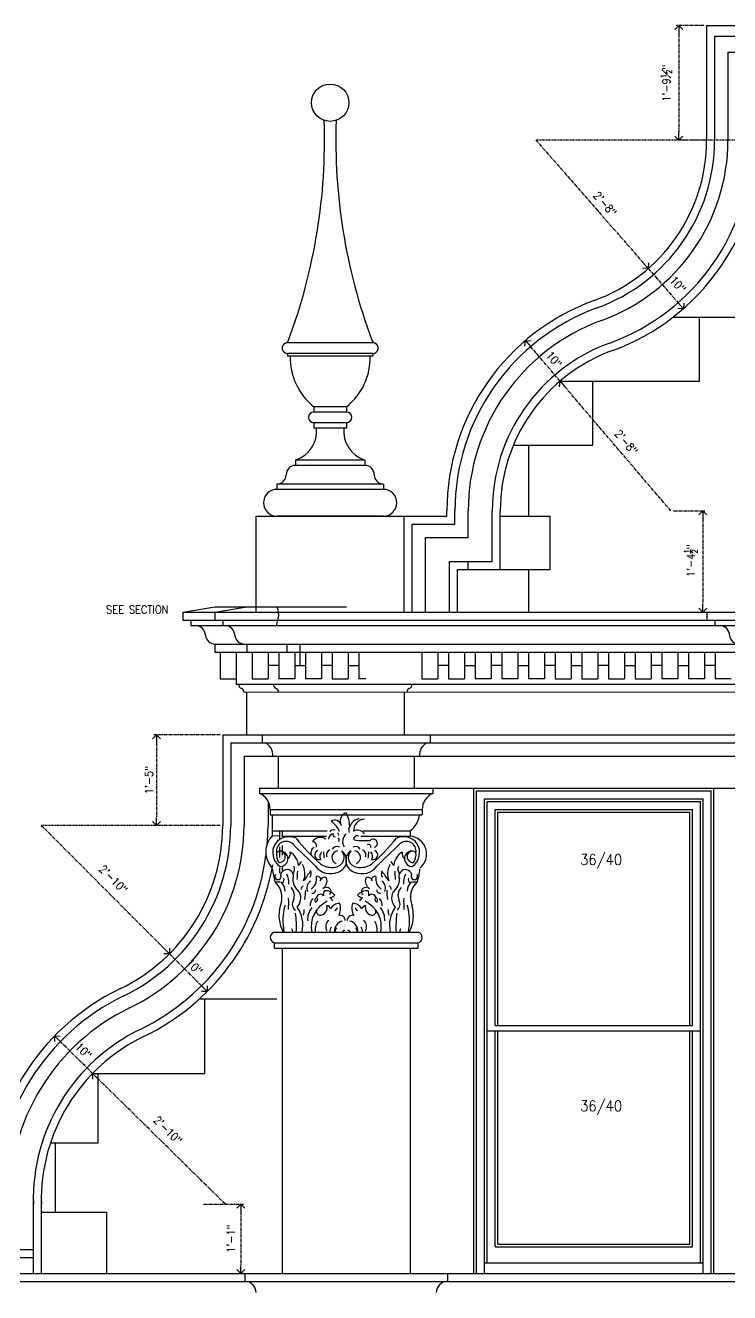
# Model space of a CAD drawing. Header units: inches. Extents: x 10 to 565, y 33 to 838.
# Drawn here: x 199 to 331, y 251.2 to 488.8 of the extents above; entities that cross this region are included whole.
import ezdxf

# ---------------------------------------------------------------- set-up
doc = ezdxf.new("R2010")
doc.units = ezdxf.units.IN
doc.header["$LTSCALE"] = 0.5
doc.header["$MEASUREMENT"] = 0
doc.linetypes.add('CENTER', pattern=[2, 1.25, -0.25, 0.25, -0.25])
doc.linetypes.add('HIDDEN', pattern=[0.375, 0.25, -0.125])
for name, color, linetype in [('A-ANNO-DIMS', 7, 'Continuous'), ('A-ANNO-NOTE', 7, 'Continuous'), ('A-ANNO-NOTE-FINE', 8, 'Continuous'), ('A-ELEV', 2, 'Continuous'), ('A-ELEV-FNSH', 2, 'Continuous'), ('A-GLAZ-PRHT', 3, 'Continuous')]:
    doc.layers.add(name, color=color, linetype=linetype)
doc.styles.add('NOTE', font='romans.shx', dxfattribs={"width": 0.9})
doc.dimstyles.new('A5-16', dxfattribs={"dimscale": 16, "dimtxt": 0.09375, "dimasz": 0.09375, "dimexe": 0.03125, "dimexo": 0.03125, "dimgap": 0.03125, "dimtad": 1, "dimdec": 4, "dimzin": 3, "dimdsep": 46, "dimlunit": 4, "dimtxsty": 'NOTE', "dimblk1": 'OPEN90', "dimblk2": 'OPEN90', "dimsah": 1, "dimcen": 0.09375, "dimclrd": 256, "dimclre": 256, "dimclrt": 256, "dimaunit": 1, "dimadec": 3, "dimazin": 0, "dimtfac": 0.7, "dimtdec": 4, "dimtmove": 2, "dimatfit": 3, "dimldrblk": 'OPEN90', "dimfxl": 0, "dimfrac": 1, "dimtolj": 1, "dimtzin": 1, "dimlwd": -1, "dimlwe": -1, "dimarcsym": 0})
doc.dimstyles.new('A5-16$0', dxfattribs={"dimscale": 16, "dimtxt": 0.09375, "dimasz": 0.09375, "dimexe": 0.03125, "dimexo": 0.03125, "dimgap": 0.03125, "dimtad": 1, "dimdec": 4, "dimzin": 3, "dimdsep": 46, "dimlunit": 4, "dimtxsty": 'NOTE', "dimblk1": 'OPEN90', "dimblk2": 'OPEN90', "dimsah": 1, "dimcen": 0.09375, "dimclrd": 256, "dimclre": 256, "dimclrt": 256, "dimaunit": 1, "dimadec": 3, "dimazin": 0, "dimtfac": 0.7, "dimtdec": 4, "dimtmove": 2, "dimatfit": 3, "dimldrblk": 'OPEN90', "dimfxl": 0, "dimfrac": 1, "dimtolj": 1, "dimtzin": 1, "dimlwd": -1, "dimlwe": -1, "dimarcsym": 0})

# ---------------------------------------------------------------- blocks, each defined once
blk = doc.blocks.new('_Open90')
at = {"color": 0, "lineweight": -2}
for p, q in [((0, 0), (-1, 0)), ((-0.5, 0.5), (0, 0)), ((0, 0), (-0.5, -0.5))]:
    blk.add_line(p, q, dxfattribs=at)
blk = doc.blocks.new('*D51')
at = {"layer": 'A-ANNO-DIMS', "linetype": 'CENTER'}
for p, q in [((326.17, 488.81), (320.93, 488.81)), ((321.43, 487.31), (321.43, 468.81)), ((326.17, 467.31), (320.93, 467.31))]:
    blk.add_line(p, q, dxfattribs=at)
at = {"layer": 'Defpoints', "color": 0, "linetype": 'CENTER'}
for p in [(326.67, 488.81), (321.43, 467.31), (326.67, 467.31)]:
    blk.add_point(p, dxfattribs=at)
at = {"layer": 'A-ANNO-DIMS', "linetype": 'CENTER', "xscale": 1.5, "yscale": 1.5, "zscale": 1.5}
for p, rotation in [((321.43, 488.81), 90), ((321.43, 467.31), 270)]:
    blk.add_blockref('_Open90', p, dxfattribs=dict(at, rotation=rotation))
at = {"layer": 'A-ANNO-DIMS', "linetype": 'CENTER', "insert": (319.12, 477.96), "char_height": 1.5, "attachment_point": 5, "rotation": 90, "style": 'NOTE'}
blk.add_mtext('\\A1;\\A1;1\'-9{\\H0.7x;\\S1#2;}"', dxfattribs=at)
blk = doc.blocks.new('*D52')
at = {"layer": 'A-ANNO-DIMS', "linetype": 'CENTER'}
blk.add_line((294.67, 467.31), (314.74, 444.34), dxfattribs=at)
at = {"layer": 'Defpoints', "color": 0, "linetype": 'CENTER'}
for p in [(294.67, 467.31), (315.72, 443.21)]:
    blk.add_point(p, dxfattribs=at)
at = {"layer": 'A-ANNO-DIMS', "linetype": 'CENTER', "xscale": 1.5, "yscale": 1.5, "zscale": 1.5, "rotation": 311.1454729723517}
blk.add_blockref('_Open90', (315.72, 443.21), dxfattribs=at)
at = {"layer": 'A-ANNO-DIMS', "linetype": 'CENTER', "insert": (307.61, 455.35), "char_height": 1.5, "attachment_point": 5, "rotation": 311.1455, "style": 'NOTE'}
blk.add_mtext('\\A1;2\'-8"', dxfattribs=at)
blk = doc.blocks.new('*D53')
at = {"layer": 'A-ANNO-DIMS', "linetype": 'CENTER'}
blk.add_line((315.72, 443.21), (321.32, 436.81), dxfattribs=at)
at = {"layer": 'Defpoints', "color": 0, "linetype": 'CENTER'}
for p in [(315.72, 443.21), (322.3, 435.68)]:
    blk.add_point(p, dxfattribs=at)
at = {"layer": 'A-ANNO-DIMS', "linetype": 'CENTER', "xscale": 1.5, "yscale": 1.5, "zscale": 1.5, "rotation": 311.1454729723526}
blk.add_blockref('_Open90', (322.3, 435.68), dxfattribs=at)
at = {"layer": 'A-ANNO-DIMS', "linetype": 'CENTER', "insert": (321.26, 440.23), "char_height": 1.5, "attachment_point": 5, "rotation": 311.1455, "style": 'NOTE'}
blk.add_mtext('\\A1;10"', dxfattribs=at)
blk = doc.blocks.new('*D54')
at = {"layer": 'A-ANNO-DIMS', "linetype": 'CENTER'}
for p, q in [((320.47, 397.77), (326.44, 397.77)), ((325.94, 396.27), (325.94, 380.31)), ((320.84, 378.81), (326.44, 378.81))]:
    blk.add_line(p, q, dxfattribs=at)
at = {"layer": 'Defpoints', "color": 0, "linetype": 'CENTER'}
for p in [(319.97, 397.77), (320.34, 378.81), (325.94, 378.81)]:
    blk.add_point(p, dxfattribs=at)
at = {"layer": 'A-ANNO-DIMS', "linetype": 'CENTER', "xscale": 1.5, "yscale": 1.5, "zscale": 1.5}
for p, rotation in [((325.94, 397.77), 90), ((325.94, 378.81), 270)]:
    blk.add_blockref('_Open90', p, dxfattribs=dict(at, rotation=rotation))
at = {"layer": 'A-ANNO-DIMS', "linetype": 'CENTER', "insert": (323.69, 388.44), "char_height": 1.5, "attachment_point": 5, "rotation": 90, "style": 'NOTE'}
blk.add_mtext('\\A1;\\A1;1\'-4{\\H0.7x;\\S1/2;}"', dxfattribs=at)
blk = doc.blocks.new('*D55')
at = {"layer": 'A-ANNO-DIMS', "linetype": 'CENTER'}
blk.add_line((319.97, 397.77), (300.17, 420.97), dxfattribs=at)
at = {"layer": 'Defpoints', "color": 0, "linetype": 'CENTER'}
for p in [(299.2, 422.11), (319.97, 397.77)]:
    blk.add_point(p, dxfattribs=at)
at = {"layer": 'A-ANNO-DIMS', "linetype": 'CENTER', "xscale": 1.5, "yscale": 1.5, "zscale": 1.5, "rotation": 130.4892412744227}
blk.add_blockref('_Open90', (299.2, 422.11), dxfattribs=at)
at = {"layer": 'A-ANNO-DIMS', "linetype": 'CENTER', "insert": (311.59, 410.66), "char_height": 1.5, "attachment_point": 5, "rotation": 310.4892, "style": 'NOTE'}
blk.add_mtext('\\A1;2\'-8"', dxfattribs=at)
blk = doc.blocks.new('*D56')
at = {"layer": 'A-ANNO-DIMS', "linetype": 'CENTER'}
blk.add_line((299.2, 422.11), (293.68, 428.57), dxfattribs=at)
at = {"layer": 'Defpoints', "color": 0, "linetype": 'CENTER'}
for p in [(292.7, 429.72), (299.2, 422.11)]:
    blk.add_point(p, dxfattribs=at)
at = {"layer": 'A-ANNO-DIMS', "linetype": 'CENTER', "xscale": 1.5, "yscale": 1.5, "zscale": 1.5, "rotation": 130.4892412744229}
blk.add_blockref('_Open90', (292.7, 429.72), dxfattribs=at)
at = {"layer": 'A-ANNO-DIMS', "linetype": 'CENTER', "insert": (298.07, 426.16), "char_height": 1.5, "attachment_point": 5, "rotation": 310.4892, "style": 'NOTE'}
blk.add_mtext('\\A1;10"', dxfattribs=at)
blk = doc.blocks.new('*D75')
at = {"layer": 'A-ANNO-DIMS', "linetype": 'CENTER'}
for p, q in [((235.45, 355.81), (223.03, 355.81)), ((223.53, 354.31), (223.53, 340.31)), ((235.45, 338.81), (223.03, 338.81))]:
    blk.add_line(p, q, dxfattribs=at)
at = {"layer": 'Defpoints', "color": 0, "linetype": 'CENTER'}
for p in [(235.95, 355.81), (223.53, 338.81), (235.95, 338.81)]:
    blk.add_point(p, dxfattribs=at)
at = {"layer": 'A-ANNO-DIMS', "linetype": 'CENTER', "xscale": 1.5, "yscale": 1.5, "zscale": 1.5}
for p, rotation in [((223.53, 355.81), 90), ((223.53, 338.81), 270)]:
    blk.add_blockref('_Open90', p, dxfattribs=dict(at, rotation=rotation))
at = {"layer": 'A-ANNO-DIMS', "linetype": 'CENTER', "insert": (222.14, 347.31), "char_height": 1.5, "attachment_point": 5, "rotation": 90, "style": 'NOTE'}
blk.add_mtext('\\A1;1\'-5"', dxfattribs=at)
blk = doc.blocks.new('*D76')
at = {"layer": 'A-ANNO-DIMS', "linetype": 'CENTER'}
blk.add_line((201.95, 338.81), (224.91, 315.81), dxfattribs=at)
at = {"layer": 'Defpoints', "color": 0, "linetype": 'CENTER'}
for p in [(201.95, 338.81), (225.97, 314.75)]:
    blk.add_point(p, dxfattribs=at)
at = {"layer": 'A-ANNO-DIMS', "linetype": 'CENTER', "xscale": 1.5, "yscale": 1.5, "zscale": 1.5, "rotation": 314.9507897799307}
blk.add_blockref('_Open90', (225.97, 314.75), dxfattribs=at)
at = {"layer": 'A-ANNO-DIMS', "linetype": 'CENTER', "insert": (215.46, 328.72), "char_height": 1.5, "attachment_point": 5, "rotation": 314.9508, "style": 'NOTE'}
blk.add_mtext('\\A1;2\'-10"', dxfattribs=at)
blk = doc.blocks.new('*D77')
at = {"layer": 'A-ANNO-DIMS', "linetype": 'CENTER'}
blk.add_line((225.97, 314.75), (231.97, 308.73), dxfattribs=at)
at = {"layer": 'Defpoints', "color": 0, "linetype": 'CENTER'}
for p in [(225.97, 314.75), (233.03, 307.67)]:
    blk.add_point(p, dxfattribs=at)
at = {"layer": 'A-ANNO-DIMS', "linetype": 'CENTER', "xscale": 1.5, "yscale": 1.5, "zscale": 1.5, "rotation": 314.9507897799318}
blk.add_blockref('_Open90', (233.03, 307.67), dxfattribs=at)
at = {"layer": 'A-ANNO-DIMS', "linetype": 'CENTER', "insert": (230.66, 312.32), "char_height": 1.5, "attachment_point": 5, "rotation": 314.9508, "style": 'NOTE'}
blk.add_mtext('\\A1;10"', dxfattribs=at)
blk = doc.blocks.new('*D78')
at = {"layer": 'A-ANNO-DIMS', "linetype": 'CENTER'}
blk.add_line((236.45, 267.81), (212.64, 291.26), dxfattribs=at)
at = {"layer": 'Defpoints', "color": 0, "linetype": 'CENTER'}
for p in [(211.57, 292.32), (236.45, 267.81)]:
    blk.add_point(p, dxfattribs=at)
at = {"layer": 'A-ANNO-DIMS', "linetype": 'CENTER', "xscale": 1.5, "yscale": 1.5, "zscale": 1.5, "rotation": 135.4307113745202}
blk.add_blockref('_Open90', (211.57, 292.32), dxfattribs=at)
at = {"layer": 'A-ANNO-DIMS', "linetype": 'CENTER', "insert": (225.66, 281.68), "char_height": 1.5, "attachment_point": 5, "rotation": 315.4307, "style": 'NOTE'}
blk.add_mtext('\\A1;2\'-10"', dxfattribs=at)
blk = doc.blocks.new('*D79')
at = {"layer": 'A-ANNO-DIMS', "linetype": 'CENTER'}
for p, q in [((232.33, 267.81), (239.86, 267.81)), ((239.36, 266.31), (239.36, 256.31)), ((234.43, 254.81), (239.86, 254.81))]:
    blk.add_line(p, q, dxfattribs=at)
at = {"layer": 'Defpoints', "color": 0, "linetype": 'CENTER'}
for p in [(231.83, 267.81), (233.93, 254.81), (239.36, 254.81)]:
    blk.add_point(p, dxfattribs=at)
at = {"layer": 'A-ANNO-DIMS', "linetype": 'CENTER', "xscale": 1.5, "yscale": 1.5, "zscale": 1.5}
for p, rotation in [((239.36, 267.81), 90), ((239.36, 254.81), 270)]:
    blk.add_blockref('_Open90', p, dxfattribs=dict(at, rotation=rotation))
at = {"layer": 'A-ANNO-DIMS', "linetype": 'CENTER', "insert": (237.49, 261.31), "char_height": 1.5, "attachment_point": 5, "rotation": 90, "style": 'NOTE'}
blk.add_mtext('\\A1;1\'-1"', dxfattribs=at)
blk = doc.blocks.new('*D80')
at = {"layer": 'A-ANNO-DIMS', "linetype": 'CENTER'}
blk.add_line((211.57, 292.32), (205.52, 298.28), dxfattribs=at)
at = {"layer": 'Defpoints', "color": 0, "linetype": 'CENTER'}
for p in [(204.45, 299.33), (211.57, 292.32)]:
    blk.add_point(p, dxfattribs=at)
at = {"layer": 'A-ANNO-DIMS', "linetype": 'CENTER', "xscale": 1.5, "yscale": 1.5, "zscale": 1.5, "rotation": 135.4307113745207}
blk.add_blockref('_Open90', (204.45, 299.33), dxfattribs=at)
at = {"layer": 'A-ANNO-DIMS', "linetype": 'CENTER', "insert": (209.86, 296.56), "char_height": 1.5, "attachment_point": 5, "rotation": 315.4307, "style": 'NOTE'}
blk.add_mtext('\\A1;10"', dxfattribs=at)

msp = doc.modelspace()

# ---------------------------------------------------------------- linework, layer by layer
at = {"layer": 'A-ANNO-NOTE-FINE', "linetype": 'HIDDEN'}
for p, q in [((336.66897, 467.31194), (294.66897, 467.31194)), ((223.03175, 338.81194), (201.94647, 338.81194))]:
    msp.add_line(p, q, dxfattribs=at)
at = {"layer": 'A-ELEV'}
for p, q in [((326.66897, 488.81194), (326.66897, 467.31194)), ((326.66897, 488.81194), (562.12552, 488.81194)), ((328.16897, 486.81194), (328.16897, 467.31194)), ((328.16897, 486.81194), (561.26663, 486.81194)), ((330.66897, 483.81194), (330.66897, 467.31194)), ((330.66897, 483.81194), (559.97829, 483.81194)), ((320.39139, 434.11018), (339.35043, 434.11018)), ((325.35043, 422.11018), (325.35043, 434.11018)), ((264.10043, 429.31194), (247.87166, 429.31194)), ((264.10043, 427.31194), (248.10043, 427.31194)), ((248.10043, 427.31194), (248.10043, 426.81194)), ((264.10043, 426.81194), (248.10043, 426.81194)), ((264.10043, 427.31194), (264.10043, 426.81194)), ((299.19684, 422.11018), (325.35043, 422.11018)), ((305.35043, 410.11018), (305.35043, 422.11018)), ((259.1575, 417.31194), (253.04335, 417.31194)), ((253.04335, 417.31194), (253.04335, 416.31194)), ((259.1575, 416.31194), (253.04335, 416.31194)), ((259.1575, 417.31194), (259.1575, 416.31194)), ((259.1575, 414.31194), (253.04335, 414.31194)), ((253.04335, 414.31194), (253.04335, 413.31194)), ((259.1575, 414.31194), (259.1575, 413.31194)), ((259.1575, 413.31194), (253.04335, 413.31194)), ((290.44833, 410.11018), (305.35043, 410.11018)), ((293.35043, 396.81194), (293.35043, 410.11018)), ((262.60043, 407.31194), (249.60043, 407.31194)), ((249.60043, 407.31194), (249.60043, 406.31194)), ((262.60043, 406.31194), (249.60043, 406.31194)), ((262.60043, 407.31194), (262.60043, 406.31194)), ((266.10043, 402.81194), (246.10043, 402.81194)), ((246.10043, 402.81194), (246.10043, 401.81194)), ((266.10043, 401.81194), (246.10043, 401.81194)), ((266.10043, 402.81194), (266.10043, 401.81194)), ((242.22624, 396.81194), (277.97461, 396.81194)), ((242.22624, 378.81194), (242.22624, 396.81194)), ((266.10043, 396.81194), (246.10043, 396.81194)), ((269.97461, 378.81194), (269.97461, 396.81194)), ((277.97461, 396.81194), (277.97461, 397.77329)), ((279.47461, 395.31194), (279.47461, 397.77329)), ((281.97461, 392.81194), (281.97461, 397.77329)), ((286.47461, 388.31194), (286.47461, 397.77329)), ((287.97461, 386.81194), (287.97461, 397.77329)), ((287.97461, 396.81194), (297.35043, 396.81194)), ((297.35043, 386.81194), (297.35043, 396.81194)), ((271.47461, 395.31194), (279.47461, 395.31194)), ((271.47461, 378.81194), (271.47461, 395.31194)), ((273.97461, 392.81194), (281.97461, 392.81194)), ((273.97461, 378.81194), (273.97461, 392.81194)), ((278.47461, 388.31194), (286.47461, 388.31194)), ((278.47461, 378.81194), (278.47461, 388.31194)), ((281.97461, 386.81194), (281.97461, 388.31194)), ((279.97461, 386.81194), (297.35043, 386.81194)), ((279.97461, 378.81194), (279.97461, 386.81194)), ((293.35043, 378.81194), (293.35043, 386.81194)), ((228.47461, 378.81194), (234.47461, 379.81194)), ((228.47461, 378.81194), (544.85043, 378.81194)), ((228.47461, 378.81194), (228.47461, 377.31194)), ((234.47461, 379.81194), (259.12769, 379.81194)), ((234.47461, 378.81194), (240.47461, 379.81194)), ((234.47461, 378.81194), (234.47461, 377.31194)), ((326.72777, 378.80969), (326.72777, 377.30969)), ((228.47461, 377.31194), (544.85043, 377.31194)), ((229.97461, 377.31194), (229.97461, 376.31194)), ((229.97461, 376.31194), (544.85043, 376.31194)), ((235.97461, 377.31194), (235.97461, 376.31194)), ((328.22777, 377.30969), (328.22777, 376.30969)), ((234.47461, 372.81194), (544.85043, 372.81194)), ((234.47461, 372.81194), (234.47461, 371.31194)), ((234.47461, 371.31194), (544.85043, 371.31194)), ((235.47461, 371.31194), (235.47461, 366.31194)), ((238.47461, 371.31194), (238.47461, 365.31194)), ((238.47461, 371.31194), (238.47461, 366.31194)), ((240.47461, 372.81194), (240.47461, 371.31194)), ((241.47461, 371.31194), (241.47461, 366.31194)), ((244.47461, 371.31194), (244.47461, 366.31194)), ((246.47461, 371.31194), (246.47461, 366.31194)), ((247.97461, 372.81194), (247.97461, 371.31194)), ((249.47461, 371.31194), (249.47461, 366.31194)), ((250.47461, 368.81194), (250.47461, 372.81194)), ((251.47461, 371.31194), (251.47461, 366.31194)), ((254.47461, 371.31194), (254.47461, 366.31194)), ((256.47461, 371.31194), (256.47461, 366.31194)), ((259.47461, 371.31194), (259.47461, 366.31194)), ((261.47461, 371.31194), (261.47461, 366.31194)), ((273.25677, 371.31194), (273.25677, 366.31194)), ((276.25677, 371.31194), (276.25677, 366.31194)), ((278.25677, 371.31194), (278.25677, 366.31194)), ((281.25677, 371.31194), (281.25677, 366.31194)), ((283.25677, 371.31194), (283.25677, 366.31194)), ((286.25677, 371.31194), (286.25677, 366.31194)), ((288.25677, 371.31194), (288.25677, 366.31194)), ((291.25677, 371.31194), (291.25677, 366.31194)), ((293.25677, 371.31194), (293.25677, 366.31194)), ((296.25677, 371.31194), (296.25677, 366.31194)), ((298.25677, 371.31194), (298.25677, 366.31194)), ((301.25677, 371.31194), (301.25677, 366.31194)), ((303.25677, 371.31194), (303.25677, 366.31194)), ((306.25677, 371.31194), (306.25677, 366.31194)), ((308.25677, 371.31194), (308.25677, 366.31194)), ((311.25677, 371.31194), (311.25677, 366.31194)), ((313.25677, 371.31194), (313.25677, 366.31194)), ((316.25677, 371.31194), (316.25677, 366.31194)), ((318.25677, 371.31194), (318.25677, 366.31194)), ((321.25677, 371.31194), (321.25677, 366.31194)), ((323.25677, 371.31194), (323.25677, 366.31194)), ((326.25677, 371.31194), (326.25677, 366.31194)), ((328.25677, 371.31194), (328.25677, 366.31194)), ((246.47461, 368.81194), (244.47461, 368.81194)), ((249.47461, 368.81194), (251.47461, 368.81194)), ((256.47461, 368.81194), (254.47461, 368.81194)), ((259.47461, 368.81194), (261.47461, 368.81194)), ((278.25677, 368.81194), (276.25677, 368.81194)), ((281.25677, 368.81194), (283.25677, 368.81194)), ((288.25677, 368.81194), (286.25677, 368.81194)), ((291.25677, 368.81194), (293.25677, 368.81194)), ((298.25677, 368.81194), (296.25677, 368.81194)), ((301.25677, 368.81194), (303.25677, 368.81194)), ((308.25677, 368.81194), (306.25677, 368.81194)), ((311.25677, 368.81194), (313.25677, 368.81194)), ((318.25677, 368.81194), (316.25677, 368.81194)), ((321.25677, 368.81194), (323.25677, 368.81194)), ((328.25677, 368.81194), (326.25677, 368.81194)), ((235.47461, 366.31194), (238.47461, 366.31194)), ((241.47461, 366.31194), (244.47461, 366.31194)), ((249.47461, 366.31194), (246.47461, 366.31194)), ((254.47461, 366.31194), (251.47461, 366.31194)), ((256.47461, 366.31194), (259.47461, 366.31194)), ((262.80399, 366.31194), (261.47461, 366.31194)), ((273.25677, 366.31194), (276.25677, 366.31194)), ((278.25677, 366.31194), (281.25677, 366.31194)), ((286.25677, 366.31194), (283.25677, 366.31194)), ((291.25677, 366.31194), (288.25677, 366.31194)), ((296.25677, 366.31194), (293.25677, 366.31194)), ((298.25677, 366.31194), (301.25677, 366.31194)), ((303.25677, 366.31194), (306.25677, 366.31194)), ((308.25677, 366.31194), (311.25677, 366.31194)), ((313.25677, 366.31194), (316.25677, 366.31194)), ((321.25677, 366.31194), (318.25677, 366.31194)), ((326.25677, 366.31194), (323.25677, 366.31194)), ((331.25677, 366.31194), (328.25677, 366.31194)), ((238.47461, 365.31194), (544.85043, 365.31194)), ((239.93143, 363.82499), (544.85043, 363.81349)), ((240.4314, 363.81194), (240.4314, 355.81194)), ((269.97461, 363.81194), (269.97461, 355.81194)), ((235.94647, 355.81194), (544.85043, 355.81194)), ((235.94647, 355.81194), (235.94647, 338.81194)), ((237.44647, 354.31194), (237.44647, 338.81194)), ((237.44647, 354.31194), (544.85043, 354.31194)), ((243.35043, 355.81194), (243.35043, 354.31194)), ((274.85043, 355.81194), (274.85043, 354.31194)), ((239.94647, 351.81194), (239.94647, 338.81194)), ((239.94647, 351.81194), (445.33175, 351.81194)), ((246.35043, 351.81194), (246.35043, 345.81194)), ((271.85043, 351.81194), (271.85043, 345.81194)), ((242.85043, 345.81194), (440.89634, 345.81194)), ((242.85043, 345.81194), (242.85043, 344.81194)), ((242.85043, 344.81194), (275.35043, 344.81194)), ((275.35043, 345.81194), (275.35043, 344.81194)), ((283.02345, 254.81194), (283.02345, 345.81194)), ((283.52345, 345.31194), (327.52345, 345.31194)), ((283.52345, 254.81194), (283.52345, 345.31194)), ((327.52345, 254.81194), (327.52345, 345.31194)), ((328.02345, 254.81194), (328.02345, 345.81194)), ((244.44647, 343.36311), (244.44647, 338.81194)), ((285.02345, 343.81194), (326.02345, 343.81194)), ((285.02345, 254.81194), (285.02345, 343.81194)), ((285.52345, 343.31194), (325.52345, 343.31194)), ((285.52345, 256.81194), (285.52345, 343.31194)), ((325.52345, 256.81194), (325.52345, 343.31194)), ((326.02345, 254.81194), (326.02345, 343.81194)), ((244.85043, 341.81194), (273.35043, 341.81194)), ((244.85043, 341.81194), (244.85043, 340.81194)), ((244.85043, 340.81194), (273.35043, 340.81194)), ((245.30844, 336.89028), (245.30844, 340.81194)), ((273.35043, 341.81194), (273.35043, 340.81194)), ((245.30844, 337.81194), (255.53656, 337.81194)), ((262.20614, 337.81194), (271.10043, 337.81194)), ((271.10043, 337.81194), (271.10043, 336.81194)), ((245.30844, 336.89028), (246.60043, 336.88636)), ((247.10043, 336.81194), (255.41072, 336.81194)), ((261.86008, 336.81194), (271.10043, 336.81194)), ((245.6312, 318.81194), (272.56965, 318.81194)), ((245.6312, 316.81194), (272.56965, 316.81194)), ((245.6312, 315.81194), (245.6312, 316.81194)), ((272.56965, 315.81194), (272.56965, 316.81194)), ((245.6312, 315.81194), (272.56965, 315.81194)), ((247.10043, 315.81194), (247.10043, 254.81194)), ((271.10043, 315.81194), (271.10043, 254.81194)), ((231.61125, 306.31577), (246.10043, 306.31577)), ((232.6312, 292.31577), (232.6312, 306.31577)), ((285.52345, 300.31194), (325.52345, 300.31194)), ((211.57144, 292.31577), (232.6312, 292.31577)), ((212.6312, 279.31577), (212.6312, 292.31577)), ((203.67521, 279.31577), (212.6312, 279.31577)), ((204.6312, 266.31577), (204.6312, 279.31577)), ((200.44647, 268.61223), (200.44647, 254.81194)), ((201.94647, 268.61223), (201.94647, 254.81194)), ((201.94647, 266.31577), (214.22725, 266.31577)), ((214.22725, 254.81194), (214.22725, 266.31577)), ((188.44647, 259.31194), (200.44647, 259.31194)), ((189.94647, 257.81194), (200.44647, 257.81194)), ((285.02345, 256.81194), (326.02345, 256.81194)), ((143.44647, 254.81194), (544.85043, 254.81194)), ((240.1312, 254.81194), (240.1312, 253.31194)), ((278.06965, 254.81194), (278.06965, 253.31194)), ((143.44647, 253.31194), (544.85043, 253.31194))]:
    msp.add_line(p, q, dxfattribs=at)
msp.add_circle((256.10043, 474.30767), 3.5, dxfattribs=at)
for centre, radius, start, end in [((147.93682, 467.23701), 107.10303, 339.5509037, 2.0102058), ((364.26404, 467.23701), 107.10303, 177.9897942, 200.4490963), ((294.66897, 467.31194), 32, 289.9968262, 0), ((294.66897, 467.31194), 33.5, 289.9968262, 0), ((294.66897, 467.31194), 36, 289.9968262, 0), ((294.66897, 467.31194), 40.5, 289.9968262, 0), ((294.66897, 467.31194), 42, 289.9968262, 0), ((319.97461, 397.77329), 42, 109.9968262, 180), ((319.97461, 397.77329), 40.5, 109.9968262, 180), ((319.97461, 397.77329), 38, 109.9968262, 180), ((248.10043, 428.31194), 1, 111.9278878, 270), ((247.35355, 430.16725), 1, 291.9278878, 339.5509037), ((264.8473, 430.16725), 1, 200.4490963, 248.0721122), ((264.10043, 428.31194), 1, 270, 68.0721122), ((319.97461, 397.77329), 33.5, 109.9968262, 180), ((319.97461, 397.77329), 32, 109.9968262, 180), ((260.38173, 426.53285), 11.78461, 178.6429603, 231.4857976), ((251.81913, 426.53285), 11.78461, 308.5142024, 1.3570397), ((253.04335, 415.31194), 1, 90, 270), ((259.1575, 415.31194), 1, 270, 90), ((247.80999, 412.78409), 5.7576, 288.1175869, 5.2602452), ((264.39086, 412.78409), 5.7576, 174.7397548, 251.8824131), ((249.60043, 404.56194), 1.75, 90, 180), ((262.60043, 404.56194), 1.75, 0, 90), ((246.10043, 404.56194), 1.75, 270, 0), ((266.10043, 404.56194), 1.75, 180, 270), ((246.10043, 399.31194), 2.5, 90, 270), ((266.10043, 399.31194), 2.5, 270, 90), ((230.73296, 374.3266), 2, 3.8225537, 83.0600688), ((236.23296, 374.3266), 2, 3.8225537, 83.0600688), ((328.98611, 374.32435), 2, 3.8225537, 83.0600688), ((234.53091, 374.62062), 1.80955, 185.094531, 268.2172857), ((240.03091, 374.62062), 1.80955, 185.094531, 268.2172857), ((332.78406, 374.61837), 1.80955, 185.094531, 268.2172857), ((239.65633, 365.17654), 0.69503, 168.7662466, 255.8966922), ((239.18582, 363.82035), 0.74563, 359.353784, 66.1781624), ((246.15633, 365.17654), 0.69503, 168.7662466, 255.8966922), ((245.68582, 363.82035), 0.74563, 359.353784, 66.1781624), ((271.22019, 363.82035), 0.74563, 113.8218376, 180.646216), ((270.74968, 365.17654), 0.69503, 284.1033078, 11.2337534), ((242.79119, 352.01235), 2.56707, 355.5224479, 63.6119605), ((275.40966, 352.01235), 2.56707, 116.3880395, 184.4775521), ((241.55569, 341.78212), 3.29488, 0.5186799, 66.8614551), ((276.64517, 341.78212), 3.29488, 113.1385449, 179.4813201), ((268.55037, 341.30987), 4.32878, 306.0927428, 353.3947377), ((201.94647, 338.81194), 34, 295.8424129, 0), ((201.94647, 338.81194), 35.5, 295.8424129, 0), ((201.94647, 338.81194), 38, 295.8424129, 0), ((201.94647, 338.81194), 42.5, 355.401058, 0), ((248.27258, 333.84001), 4.2605, 134.2789225, 225.3587928), ((270.80546, 333.44441), 3.38042, 308.7636118, 84.9941276), ((201.94647, 338.81194), 42.5, 295.8424129, 352.3473426), ((201.94647, 338.81194), 44, 295.8424129, 350.3589845), ((255.03348, 331.29115), 9.7664, 183.9073305, 198.0203415), ((263.16737, 331.29115), 9.7664, 341.9796585, 356.0926695), ((243.00359, 325.28869), 4.05081, 338.16472, 47.3872609), ((275.19726, 325.28869), 4.05081, 132.6127391, 201.83528), ((253.16629, 321.94088), 6.66198, 163.9564642, 208.0129101), ((265.03456, 321.94088), 6.66198, 331.9870899, 16.0435358), ((245.8812, 317.81194), 1.03078, 104.0362435, 255.9637565), ((272.31965, 317.81194), 1.03078, 284.0362435, 75.9637565), ((235.94647, 268.61223), 44, 115.8424129, 181.0421699), ((235.94647, 268.61223), 42.5, 115.8424129, 180), ((235.94647, 268.61223), 40, 115.8424129, 181.1464002), ((235.94647, 268.61223), 35.5, 115.8424129, 181.2917417), ((235.94647, 268.61223), 34, 115.8424129, 181.3487407), ((240.1312, 251.21194), 2.1, 0, 90), ((278.06965, 251.21194), 2.1, 90, 180)]:
    msp.add_arc(centre, radius, start, end, dxfattribs=at)
msp.add_open_spline([(246.12184, 379.81194), (246.31658, 379.11582), (246.60316, 378.09144), (246.05116, 376.96949), (246.04175, 376.48235), (246.05659, 376.31194)], degree=3, knots=[0, 0, 0, 0, 2.071292789, 3.048018907, 3.567121626, 3.567121626, 3.567121626, 3.567121626], dxfattribs=at)
at = {"layer": 'A-ELEV-FNSH'}
for p, q in [((246.60043, 337.81194), (246.60043, 336.28884)), ((247.10043, 337.81194), (247.10043, 336.81194)), ((247.10043, 337.81194), (247.10043, 336.66547)), ((247.10043, 335.03843), (247.10043, 333.25445)), ((246.60043, 334.79738), (246.60043, 332.81985)), ((246.60043, 330.8839), (246.60043, 329.8358)), ((247.10043, 330.96292), (247.10043, 330.42427))]:
    msp.add_line(p, q, dxfattribs=at)
for centre, radius, start, end in [((256.96397, 338.54911), 1.24335, 13.1472069, 123.921527), ((259.60906, 339.6296), 1.64123, 108.0538565, 209.0802676), ((254.21953, 338.5786), 5.53559, 0.0231518, 28.1481593), ((262.00311, 337.73255), 2.40272, 102.4247226, 159.3257765), ((262.73864, 337.78067), 2.23947, 95.1314285, 182.7986689), ((256.72188, 337.23555), 0.76195, 68.1194443, 156.8024764), ((253.46513, 335.59388), 4.87481, 25.2272198, 54.8721495), ((257.29484, 337.02702), 0.40289, 345.3741416, 67.797978), ((260.60327, 337.95647), 1.05319, 143.6413869, 205.5774584), ((261.16169, 336.20162), 1.71241, 38.3623003, 112.7615448), ((248.49633, 333.71896), 3.16753, 147.3936347, 235.6364553), ((248.37829, 333.52334), 3.18171, 65.5695578, 143.277139), ((247.82941, 333.99482), 1.82085, 44.2737464, 189.7960659), ((-7.13588, 66.62732), 371.26879, 45.4471942, 46.3499381), ((276.70471, 357.64311), 34.35084, 218.1577362, 229.3906297), ((254.28952, 334.72366), 1.83293, 56.2157666, 146.3840352), ((252.79046, 334.98397), 0.75494, 342.3442205, 92.0753919), ((256.84541, 336.1791), 1.06365, 96.6691558, 176.3359112), ((256.94482, 337.00126), 0.32342, 133.5782125, 300.2319363), ((257.37846, 336.0782), 0.4095, 311.673328, 65.4030918), ((260.26303, 335.78173), 1.83124, 129.4104949, 211.5767596), ((261.14266, 336.27038), 0.60453, 59.2000144, 198.6040855), ((262.455, 352.74095), 16.76974, 263.5450821, 273.8826574), ((263.26328, 334.79782), 0.45277, 341.3821142, 118.4674874), ((264.17081, 335.4853), 0.78213, 282.2863955, 137.8962115), ((241.49614, 357.64311), 34.35084, 310.6093703, 321.8422638), ((525.33673, 66.62732), 371.26879, 133.6500619, 134.5528058), ((269.82256, 333.52334), 3.18171, 36.722861, 114.4304422), ((270.37145, 333.99482), 1.82085, 350.2039341, 135.7262536), ((269.70452, 333.71896), 3.16753, 304.3635447, 32.6063653), ((248.51571, 333.32895), 2.50603, 171.831572, 215.628028), ((246.78763, 333.00435), 1.01469, 72.5899712, 137.8704912), ((246.62317, 332.9238), 1.06451, 262.2039986, 95.5034986), ((246.72759, 332.56139), 1.45726, 269.2474555, 75.5495878), ((247.28855, 333.56593), 1.34627, 311.7408828, 10.7620524), ((246.79851, 330.93817), 3.40223, 5.8380364, 57.8065654), ((253.60591, 333.68949), 1.11748, 116.7725484, 209.7927236), ((254.10084, 333.29081), 0.90542, 112.5223225, 285.696898), ((255.25672, 333.04666), 1.10613, 134.7993239, 214.5618369), ((258.90151, 333.68566), 4.03365, 177.4602516, 194.8910453), ((256.37734, 333.33149), 0.96205, 111.6445171, 203.7064702), ((257.65622, 332.82447), 1.23478, 97.8367676, 247.9003707), ((257.32878, 333.8174), 1.03137, 60.8795363, 148.4477687), ((256.87361, 332.82925), 1.85342, 275.8317931, 41.6701692), ((256.89846, 332.2353), 2.27673, 287.3251142, 53.3315211), ((261.30239, 332.2353), 2.27673, 126.6684789, 252.6748858), ((261.32724, 332.82925), 1.85342, 138.3298308, 264.1682069), ((260.87207, 333.8174), 1.03137, 31.5522313, 119.1204637), ((260.54463, 332.82447), 1.23478, 292.0996293, 82.1632324), ((261.82351, 333.33149), 0.96205, 336.2935298, 68.3554829), ((259.29934, 333.68566), 4.03365, 345.1089547, 2.5397484), ((262.94413, 333.04666), 1.10613, 325.4381631, 45.2006761), ((264.10001, 333.29081), 0.90542, 254.303102, 67.4776775), ((271.40234, 330.93817), 3.40223, 122.1934346, 174.1619636), ((270.9123, 333.56593), 1.34627, 169.2379476, 228.2591172), ((271.47326, 332.56139), 1.45726, 104.4504122, 270.7525445), ((271.57768, 332.9238), 1.06451, 84.4965014, 277.7960014), ((271.41322, 333.00435), 1.01469, 42.1295088, 107.4100288), ((269.68514, 333.32895), 2.50603, 324.371972, 8.168428), ((247.99905, 329.30756), 1.22348, 335.3403487, 166.231188), ((248.369, 330.57776), 1.05886, 314.3811471, 31.6196034), ((252.38555, 330.30623), 2.40984, 134.7105019, 156.0563422), ((247.67145, 329.69541), 3.68616, 339.3677455, 29.0780666), ((350.13854, 261.08907), 119.72773, 144.6872887, 145.7939373), ((250.96779, 329.79266), 1.5556, 333.7969394, 18.8916454), ((256.1547, 333.24776), 3.48874, 216.0431151, 294.0494906), ((256.43062, 334.68023), 3.74835, 236.206888, 279.6961563), ((262.04615, 333.24776), 3.48874, 245.9505094, 323.9568849), ((261.77023, 334.68023), 3.74835, 260.3038437, 303.793112), ((267.23306, 329.79266), 1.5556, 161.1083546, 206.2030606), ((168.06231, 261.08907), 119.72773, 34.2060627, 35.3127113), ((270.5294, 329.69541), 3.68616, 150.9219334, 200.6322545), ((265.8153, 330.30623), 2.40984, 23.9436578, 45.2894981), ((269.83186, 330.57776), 1.05886, 148.3803966, 225.6188529), ((270.2018, 329.30756), 1.22348, 13.768812, 204.6596513), ((246.31774, 329.25205), 0.6027, 144.883009, 35.1170361), ((247.85621, 351.41168), 23.23782, 264.7901985, 267.7689725), ((245.24315, 326.48776), 2.41276, 0.3561377, 44.9207486), ((246.83715, 328.63552), 0.61796, 292.1828471, 25.6620478), ((245.27068, 328.14324), 3.08204, 353.3920561, 29.5458891), ((252.26656, 328.79709), 3.1556, 179.0717802, 233.2631909), ((230.94852, 330.65629), 19.06182, 353.959748, 358.7676064), ((253.25239, 327.07179), 1.52271, 124.1319239, 205.8050909), ((251.29257, 328.78191), 2.27552, 303.2086951, 11.1892939), ((253.75659, 328.69827), 0.57407, 328.2128984, 113.8105468), ((255.01112, 328.30941), 0.77143, 56.5630184, 173.5642187), ((253.81123, 328.44016), 1.70402, 302.4795575, 17.520759), ((264.38962, 328.44016), 1.70402, 162.479241, 237.5204425), ((263.18973, 328.30941), 0.77143, 6.4357813, 123.4369816), ((264.44426, 328.69827), 0.57407, 66.1894532, 211.7871016), ((266.90828, 328.78191), 2.27552, 168.8107061, 236.7913049), ((264.94847, 327.07179), 1.52271, 334.1949091, 55.8680761), ((265.93429, 328.79709), 3.1556, 306.7368091, 0.9282198), ((287.25233, 330.65629), 19.06182, 181.2323936, 186.040252), ((272.93017, 328.14324), 3.08204, 150.4541109, 186.6079439), ((272.95771, 326.48776), 2.41276, 135.0792514, 179.6438623), ((271.3637, 328.63552), 0.61796, 154.3379522, 247.8171529), ((270.34464, 351.41168), 23.23782, 272.2310275, 275.2098015), ((271.88311, 329.25205), 0.6027, 144.8829639, 35.116991), ((247.20904, 325.67432), 2.18268, 337.0966678, 43.6400389), ((247.96892, 325.25344), 2.61506, 317.910209, 22.8331579), ((251.23525, 326.92239), 0.55519, 113.5823909, 193.2453523), ((238.54198, 326.82204), 12.96515, 351.509749, 359.2108907), ((252.79564, 326.65888), 0.57755, 257.2642287, 7.2309556), ((254.2959, 325.16663), 0.74529, 38.7172907, 171.3935305), ((255.93997, 325.96626), 1.11366, 147.1701689, 197.4238741), ((255.18516, 324.28446), 2.29272, 38.4063574, 94.5273963), ((255.55721, 326.45257), 0.7049, 303.2079721, 117.3505528), ((255.88409, 326.87161), 1.5991, 274.815908, 313.3497474), ((263.0157, 324.28446), 2.29272, 85.4726037, 141.5936426), ((262.31676, 326.87161), 1.5991, 226.6502526, 265.184092), ((262.64364, 326.45257), 0.7049, 62.6494472, 236.7920279), ((262.26088, 325.96626), 1.11366, 342.5761259, 32.8298311), ((263.90495, 325.16663), 0.74529, 8.6064695, 141.2827093), ((265.40521, 326.65888), 0.57755, 172.7690444, 282.7357713), ((279.65887, 326.82204), 12.96515, 180.7891093, 188.490251), ((266.96561, 326.92239), 0.55519, 346.7546477, 66.4176091), ((270.23193, 325.25344), 2.61506, 157.1668421, 222.089791), ((270.99181, 325.67432), 2.18268, 136.3599611, 202.9033322), ((257.8073, 320.90909), 10.57991, 163.6380293, 191.4328779), ((232.82351, 324.46222), 15.50461, 354.8794354, 2.5143495), ((250.38471, 324.05948), 1.39399, 146.6971068, 234.4687749), ((245.13318, 320.13076), 5.84546, 346.9610122, 35.2037092), ((255.20606, 321.22446), 3.3384, 139.1791557, 185.2225678), ((254.0246, 323.91044), 1.66744, 134.8226496, 186.3755854), ((257.75159, 319.83779), 5.2305, 114.9675991, 191.8604752), ((253.75618, 324.75216), 0.56173, 110.5496052, 216.6428747), ((253.21731, 324.9108), 0.5017, 280.1195573, 47.0729226), ((254.11898, 323.38264), 1.40547, 268.8812864, 17.32873), ((255.30429, 322.94561), 0.86982, 14.8129835, 79.6443095), ((254.49872, 323.32405), 2.47544, 32.9433746, 52.1294157), ((258.06575, 321.9846), 2.25586, 94.9965528, 148.3596595), ((256.64771, 323.5836), 0.81102, 295.5330971, 348.6661524), ((255.33857, 323.26735), 2.70828, 330.3310837, 20.8636204), ((262.86228, 323.26735), 2.70828, 159.1363796, 209.6689163), ((260.1351, 321.9846), 2.25586, 31.6403405, 85.0034472), ((261.55314, 323.5836), 0.81102, 191.3338476, 244.4669029), ((263.70214, 323.32405), 2.47544, 127.8705843, 147.0566254), ((262.89656, 322.94561), 0.86982, 100.3556905, 165.1870165), ((260.44926, 319.83779), 5.2305, 348.1395248, 65.0324009), ((264.08187, 323.38264), 1.40547, 162.67127, 271.1187136), ((264.98354, 324.9108), 0.5017, 132.9270774, 259.8804427), ((264.44467, 324.75216), 0.56173, 323.3571253, 69.4503948), ((264.17625, 323.91044), 1.66744, 353.6244146, 45.1773504), ((262.99479, 321.22446), 3.3384, 354.7774322, 40.8208443), ((273.06767, 320.13076), 5.84546, 144.7962908, 193.0389878), ((267.81615, 324.05948), 1.39399, 305.5312251, 33.3028932), ((285.37734, 324.46222), 15.50461, 177.4856505, 185.1205646), ((260.39355, 320.90909), 10.57991, 348.5671221, 16.3619707), ((227.17769, 319.81657), 22.59543, 357.4516988, 6.5008167), ((248.16497, 322.92915), 3.06287, 342.3306286, 2.7931455), ((256.43046, 319.26315), 3.15917, 149.3497771, 188.2112672), ((254.31596, 322.73311), 0.78829, 162.2498774, 253.4597643), ((256.75269, 319.84723), 1.49065, 128.4640097, 212.5944401), ((258.82855, 318.97386), 1.94088, 101.806672, 184.7855658), ((257.93337, 320.98159), 0.97557, 358.9789812, 104.3367154), ((260.26748, 320.98159), 0.97557, 75.6632846, 181.0210188), ((259.3723, 318.97386), 1.94088, 355.2144342, 78.193328), ((261.44816, 319.84723), 1.49065, 327.4055599, 51.5359903), ((263.8849, 322.73311), 0.78829, 286.5402357, 17.7501226), ((261.77039, 319.26315), 3.15917, 351.7887328, 30.6502229), ((270.03588, 322.92915), 3.06287, 177.2068545, 197.6693714), ((291.02316, 319.81657), 22.59543, 173.4991833, 182.5483012), ((254.94716, 320.75672), 6.19658, 191.5754967, 198.2911878), ((257.14508, 318.97723), 1.11306, 136.1833111, 188.5399049), ((258.07515, 318.83014), 1.07799, 133.8808433, 180.9672538), ((258.80407, 318.75949), 0.40378, 92.7871959, 172.5358911), ((259.39678, 318.75949), 0.40378, 7.4641089, 87.2128041), ((260.1257, 318.83014), 1.07799, 359.0327462, 46.1191567), ((261.05577, 318.97723), 1.11306, 351.4600951, 43.8166889), ((263.25369, 320.75672), 6.19658, 341.7088122, 348.4245033)]:
    msp.add_arc(centre, radius, start, end, dxfattribs=at)
at = {"layer": 'A-GLAZ-PRHT'}
for p, q in [((287.02345, 341.81194), (324.02345, 341.81194)), ((287.02345, 301.31194), (287.02345, 341.81194)), ((287.52345, 341.31194), (323.52345, 341.31194)), ((287.52345, 301.31194), (287.52345, 341.31194)), ((323.52345, 301.31194), (323.52345, 341.31194)), ((324.02345, 301.31194), (324.02345, 341.81194)), ((287.02345, 301.31194), (324.02345, 301.31194)), ((287.02345, 259.81194), (287.02345, 300.31194)), ((287.02345, 300.31194), (324.02345, 300.31194)), ((287.52345, 260.31194), (287.52345, 300.31194)), ((323.52345, 260.31194), (323.52345, 300.31194)), ((324.02345, 259.81194), (324.02345, 300.31194)), ((287.02345, 259.81194), (324.02345, 259.81194)), ((287.52345, 260.31194), (323.52345, 260.31194))]:
    msp.add_line(p, q, dxfattribs=at)

# ---------------------------------------------------------------- texts
at = {"layer": 'A-ANNO-NOTE', "style": 'NOTE', "width": 0.9}
msp.add_text('SEE SECTION', height=1.5, dxfattribs=at).set_placement((214.08977, 378.52227))
at = {"layer": 'A-ANNO-NOTE', "char_height": 2, "attachment_point": 1, "style": 'NOTE'}
for insert in [(302.95328, 333.39395), (302.95328, 287.23064)]:
    msp.add_mtext('36/40', dxfattribs=dict(at, insert=insert))

# ---------------------------------------------------------------- dimensions: what is measured, and where the dimension line sits
at = {"layer": 'A-ANNO-DIMS', "linetype": 'CENTER'}
for base, p1, p2, text, picture, middle in [((321.42896, 467.31194), (326.66897, 488.81194), (326.66897, 467.31194), '\\A1;1\'-9{\\H0.7x;\\S1#2;}"', '*D51', (319.11698, 477.96158)), ((325.94218, 378.81194), (319.97461, 397.77329), (320.33741, 378.81194), '\\A1;1\'-4{\\H0.7x;\\S1/2;}"', '*D54', (323.69282, 388.43502))]:
    dim = msp.add_linear_dim(base=base, p1=p1, p2=p2, angle=90, text=text, dimstyle='A5-16$0', dxfattribs=at)
    dim.commit()
    dim.dimension.update_dxf_attribs({"geometry": picture, "text_midpoint": middle, "dimtype": 160})
for center, mpoint, text, picture, middle in [((294.66897, 467.31194), (315.72411, 443.21462), '2\'-8"', '*D52', (307.61358, 455.3505)), ((315.72411, 443.21462), (322.30384, 435.6842), '10"', '*D53', (321.25868, 440.23065)), ((299.19684, 422.11018), (292.70379, 429.71546), '10"', '*D56', (298.06639, 426.15566)), ((319.97461, 397.77329), (299.19684, 422.11018), '2\'-8"', '*D55', (311.58743, 410.664)), ((201.94647, 338.81194), (225.96745, 314.74967), '2\'-10"', '*D76', (215.45612, 328.71868)), ((225.96745, 314.74967), (233.03315, 307.67182), '10"', '*D77', (230.65622, 312.31679)), ((211.57144, 292.31577), (204.44731, 299.33359), '10"', '*D80', (209.85819, 296.56133)), ((236.44647, 267.81194), (211.57144, 292.31577), '2\'-10"', '*D78', (225.66346, 281.67566))]:
    dim = msp.add_radius_dim(center=center, mpoint=mpoint, text=text, dimstyle='A5-16', dxfattribs=at)
    dim.commit()
    dim.dimension.update_dxf_attribs({"geometry": picture, "text_midpoint": middle, "dimtype": 164})
dim = msp.add_linear_dim(base=(223.53175, 338.81194), p1=(235.94647, 355.81194), p2=(235.94647, 338.81194), angle=90, dimstyle='A5-16$0', dxfattribs=at)
dim.commit()
dim.dimension.update_dxf_attribs({"geometry": '*D75', "text_midpoint": (222.13889, 347.31194)})
dim = msp.add_linear_dim(base=(239.3577, 254.81194), p1=(231.82946, 267.81194), p2=(233.93141, 254.81194), angle=90, dimstyle='A5-16$0', dxfattribs=at)
dim.commit()
dim.dimension.update_dxf_attribs({"geometry": '*D79', "text_midpoint": (237.48954, 261.31194), "dimtype": 160})

doc.saveas('drawing.dxf')
